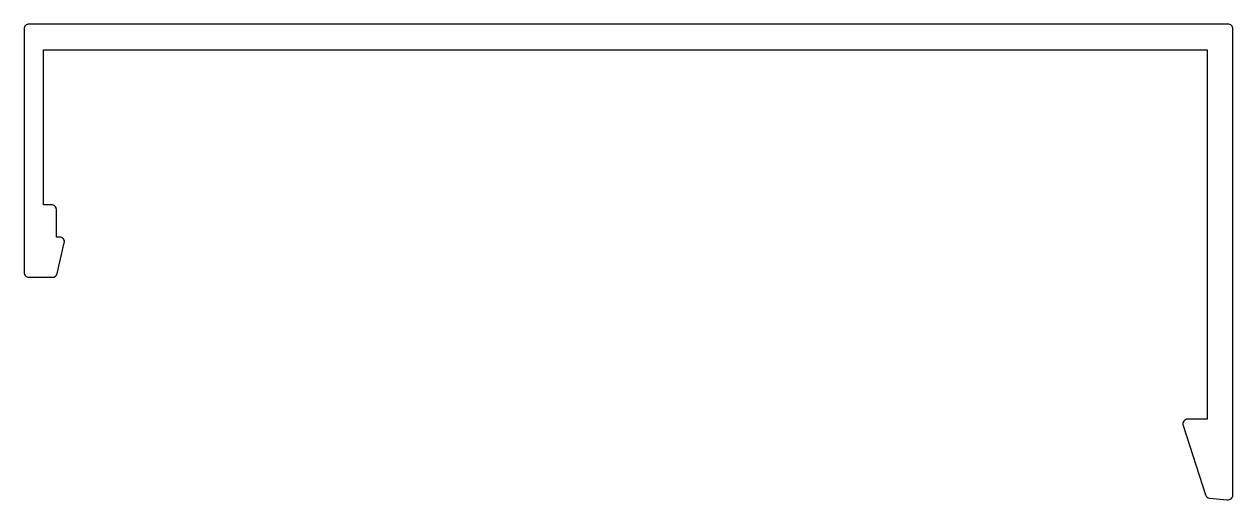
# Model space of a CAD drawing. Extents: x 204 to 279, y 276.7 to 306.2.
import ezdxf

# ---------------------------------------------------------------- set-up
doc = ezdxf.new("R2010")
doc.units = 0
doc.layers.get('0').update_dxf_attribs({"linetype": 'CONTINUOUS'})

msp = doc.modelspace()

# ---------------------------------------------------------------- linework, layer by layer
msp.add_lwpolyline([(206.242, 293.027), (206.042, 293.027), (206.042, 294.727, 0.414214), (205.742, 295.027), (205.242, 295.027), (205.242, 304.627), (277.442, 304.627), (277.442, 281.727), (276.242, 281.727, 0.508803), (275.957, 281.335), (277.343, 277.033, 0.301592), (277.603, 276.826), (278.69, 276.731, 0.466308), (279.042, 277.027), (279.042, 305.927, 0.414214), (278.742, 306.227), (204.342, 306.227, 0.414214), (204.042, 305.927), (204.042, 290.827, 0.414214), (204.342, 290.527), (205.803, 290.527, 0.349218), (206.096, 290.759), (206.534, 292.659, 0.48234)], format="xyb", close=True)

doc.saveas('drawing.dxf')
